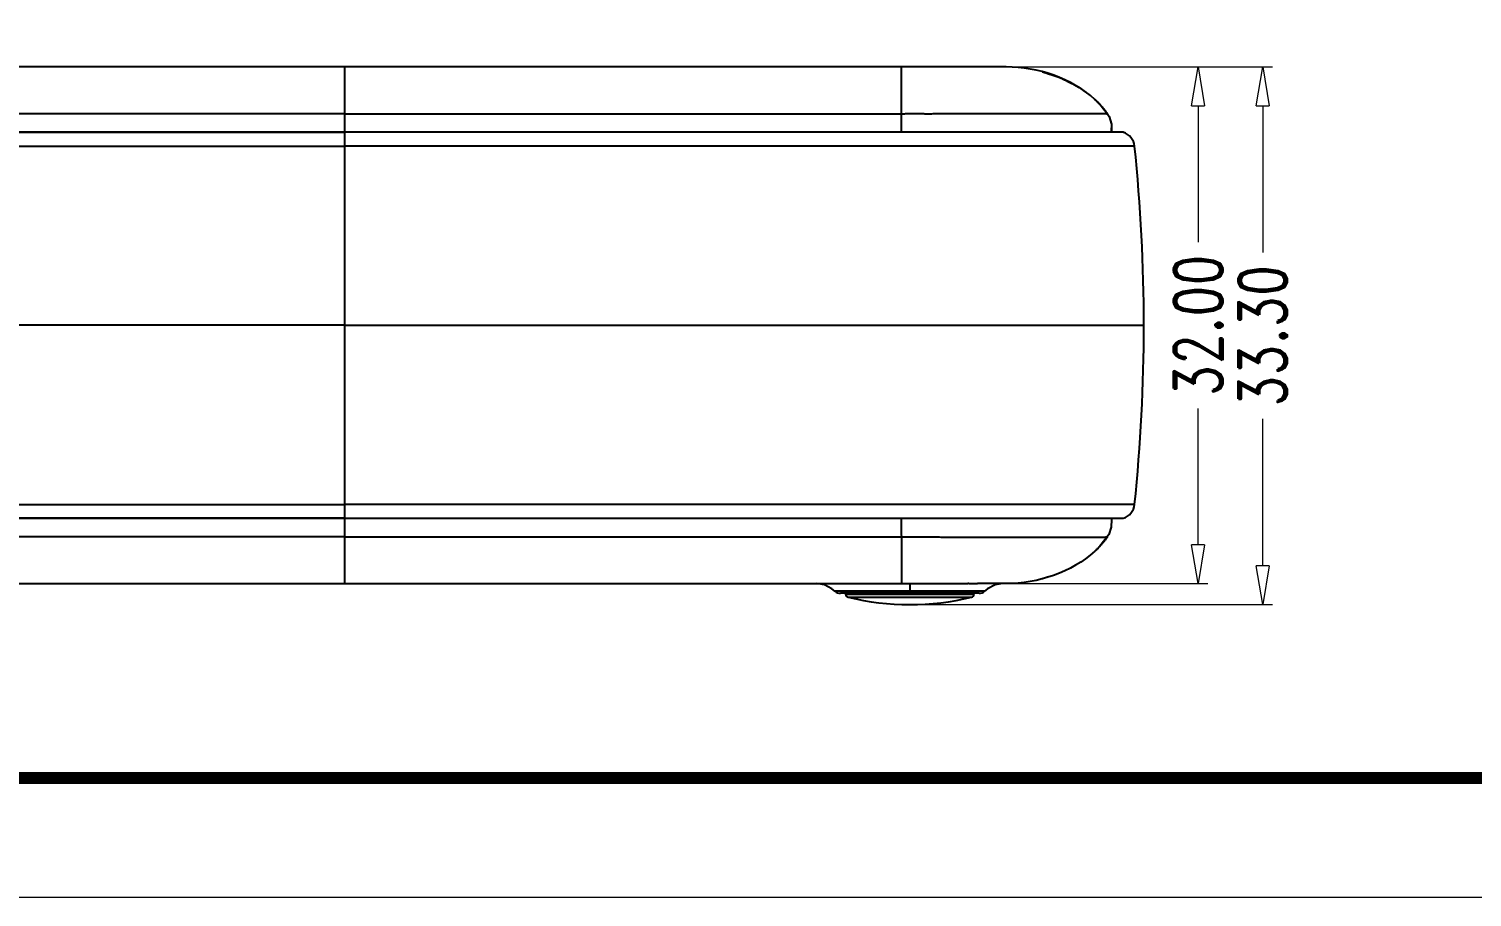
# Model space of a CAD drawing. Header units: millimetres. Extents: x 2741 to 3169, y 1046 to 1343.
# Drawn here: x 2795.3 to 2884.7, y 1045.6 to 1099.3 of the extents above; entities that cross this region are included whole.
import ezdxf

# ---------------------------------------------------------------- set-up
doc = ezdxf.new("R2010")
doc.units = ezdxf.units.MM
doc.layers.add('dim', color=82, linetype='Continuous', lineweight=9)
doc.layers.add('from', color=7, linetype='Continuous', lineweight=13)
doc.styles.add('ROMAND', font='romand.shx', dxfattribs={"width": 0.75, "bigfont": 'gbcbig.shx'})
doc.dimstyles.new('YanXiu', dxfattribs={"dimtxt": 2.5, "dimasz": 2.2, "dimexe": 1, "dimexo": 0, "dimgap": 0.66, "dimtad": 0, "dimzin": 1, "dimdsep": 46, "dimtxsty": 'ROMAND', "dimblk": 'CLOSEDBLANK', "dimcen": 0, "dimclrd": 3, "dimclre": 3, "dimclrt": 7, "dimazin": 0, "dimtfac": 1, "dimtofl": 0, "dimtmove": 0, "dimatfit": 3, "dimldrblk": 'CLOSEDBLANK', "dimfxl": 1, "dimlwd": 5, "dimlwe": 5, "dimarcsym": 0})

# ---------------------------------------------------------------- blocks, each defined once
blk = doc.blocks.new('_ClosedBlank')
at = {"color": 0, "linetype": 'ByBlock', "lineweight": -2}
for p, q in [((-1, 0.167), (0, 0)), ((-1, 0.167), (-1, -0.167)), ((0, 0), (-1, -0.167))]:
    blk.add_line(p, q, dxfattribs=at)
blk = doc.blocks.new('*D65')
at = {"layer": 'Defpoints', "color": 0}
for p in [(2855.88, 1096.985), (2855.88, 1064.985), (2867.759, 1064.985)]:
    blk.add_point(p, dxfattribs=at)
at = {"layer": 'dim', "color": 3, "lineweight": 5}
for p, q in [((2855.88, 1096.985), (2868.359, 1096.985)), ((2867.759, 1094.585), (2867.759, 1086.138)), ((2867.759, 1067.385), (2867.759, 1075.832)), ((2855.88, 1064.985), (2868.359, 1064.985))]:
    blk.add_line(p, q, dxfattribs=at)
at = {"layer": 'dim', "color": 3, "lineweight": 5, "xscale": 2.4, "yscale": 2.4, "zscale": 2.4}
for p, rotation in [((2867.759, 1096.985), 90), ((2867.759, 1064.985), 270)]:
    blk.add_blockref('_ClosedBlank', p, dxfattribs=dict(at, rotation=rotation))
at = {"layer": 'dim', "color": 7, "insert": (2867.759, 1080.985), "char_height": 3, "attachment_point": 5, "rotation": 90, "style": 'ROMAND'}
blk.add_mtext('32.00', dxfattribs=at)
blk = doc.blocks.new('*D66')
at = {"layer": 'Defpoints', "color": 0}
for p in [(2855.88, 1096.985), (2849.9, 1063.685), (2871.759, 1063.685)]:
    blk.add_point(p, dxfattribs=at)
at = {"layer": 'dim', "color": 3, "lineweight": 5}
for p, q in [((2855.88, 1096.985), (2872.359, 1096.985)), ((2871.759, 1094.585), (2871.759, 1085.488)), ((2871.759, 1066.085), (2871.759, 1075.182)), ((2849.9, 1063.685), (2872.359, 1063.685))]:
    blk.add_line(p, q, dxfattribs=at)
at = {"layer": 'dim', "color": 3, "lineweight": 5, "xscale": 2.4, "yscale": 2.4, "zscale": 2.4}
for p, rotation in [((2871.759, 1096.985), 90), ((2871.759, 1063.685), 270)]:
    blk.add_blockref('_ClosedBlank', p, dxfattribs=dict(at, rotation=rotation))
at = {"layer": 'dim', "color": 7, "insert": (2871.759, 1080.335), "char_height": 3, "attachment_point": 5, "rotation": 90, "style": 'ROMAND'}
blk.add_mtext('33.30', dxfattribs=at)

msp = doc.modelspace()

# ---------------------------------------------------------------- linework, layer by layer
at = {"color": 7, "linetype": 'Continuous'}
for p, q in [((2849.38, 1096.985), (2780.42, 1096.985)), ((2814.9, 1096.985), (2814.9, 1064.985)), ((2855.88, 1096.985), (2845.63, 1096.985)), ((2849.38, 1094.092), (2849.38, 1096.985)), ((2858.115, 1096.68), (2858.443, 1096.586)), ((2858.44, 1096.587), (2858.764, 1096.48)), ((2858.757, 1096.482), (2859.075, 1096.365)), ((2859.065, 1096.369), (2859.375, 1096.241)), ((2859.362, 1096.246), (2859.664, 1096.108)), ((2859.649, 1096.115), (2859.937, 1095.97)), ((2859.921, 1095.979), (2860.184, 1095.834)), ((2860.167, 1095.843), (2860.4, 1095.704)), ((2860.383, 1095.714), (2860.577, 1095.59)), ((2861.357, 1094.982), (2861.382, 1094.959)), ((2862.134, 1094.092), (2861.673, 1094.668)), ((2862.133, 1094.095), (2862.242, 1093.908)), ((2862.242, 1093.909), (2862.385, 1093.448)), ((2862.385, 1093.448), (2862.374, 1092.962)), ((2767.604, 1092.939), (2814.9, 1092.939)), ((2814.9, 1092.962), (2862.977, 1092.962)), ((2862.195, 1092.939), (2814.9, 1092.939)), ((2862.603, 1092.939), (2862.195, 1092.939)), ((2862.852, 1092.939), (2862.603, 1092.939)), ((2863.126, 1092.939), (2862.852, 1092.939)), ((2862.975, 1092.962), (2862.98, 1092.962)), ((2862.976, 1092.962), (2862.977, 1092.962)), ((2862.977, 1092.962), (2863.126, 1092.939)), ((2863.126, 1092.939), (2863.124, 1092.939)), ((2863.126, 1092.939), (2863.126, 1092.939)), ((2765.978, 1092.089), (2814.9, 1092.089)), ((2863.822, 1092.089), (2814.9, 1092.089)), ((2814.9, 1080.985), (2765.398, 1080.985)), ((2814.9, 1080.985), (2864.401, 1080.985)), ((2814.9, 1069.031), (2767.733, 1069.031)), ((2781.86, 1069.881), (2814.9, 1069.881)), ((2847.94, 1069.881), (2814.9, 1069.881)), ((2814.9, 1069.031), (2862.066, 1069.031)), ((2849.601, 1069.881), (2847.94, 1069.881)), ((2850.199, 1069.881), (2849.601, 1069.881)), ((2851.864, 1069.881), (2850.199, 1069.881)), ((2863.822, 1069.881), (2851.864, 1069.881)), ((2862.066, 1069.031), (2862.537, 1069.031)), ((2862.537, 1069.031), (2862.924, 1069.031)), ((2862.924, 1069.031), (2863.123, 1069.031)), ((2863.123, 1069.031), (2863.126, 1069.031)), ((2863.124, 1069.031), (2863.126, 1069.031)), ((2814.9, 1069.008), (2766.856, 1069.008)), ((2862.979, 1069.008), (2814.9, 1069.008)), ((2862.908, 1069.008), (2862.886, 1069.008)), ((2862.913, 1069.008), (2862.908, 1069.008)), ((2862.959, 1069.008), (2862.951, 1069.008)), ((2863.031, 1069.011), (2863.004, 1069.009)), ((2849.38, 1067.878), (2849.38, 1064.985)), ((2858.28, 1067.865), (2858.316, 1067.865)), ((2861.673, 1067.302), (2861.572, 1067.196)), ((2862.134, 1067.878), (2861.673, 1067.302)), ((2776.297, 1064.985), (2849.38, 1064.985)), ((2844.151, 1064.985), (2853.502, 1064.985)), ((2849.9, 1064.985), (2849.9, 1064.385)), ((2853.557, 1064.985), (2853.496, 1064.985)), ((2853.557, 1064.985), (2854.097, 1064.985)), ((2855.88, 1064.985), (2854.095, 1064.985)), ((2855.65, 1064.985), (2855.18, 1064.911)), ((2854.533, 1064.518), (2845.267, 1064.518)), ((2854.193, 1064.385), (2845.607, 1064.385)), ((2845.928, 1064.385), (2845.928, 1064.338)), ((2845.928, 1064.385), (2845.928, 1064.338)), ((2845.928, 1064.338), (2853.871, 1064.338)), ((2846.081, 1064.148), (2853.719, 1064.148)), ((2853.872, 1064.385), (2853.871, 1064.338)), ((2853.872, 1064.385), (2853.871, 1064.338))]:
    msp.add_line(p, q, dxfattribs=at)
for points in [[(2860.577, 1095.59), (2860.691, 1095.512), (2860.754, 1095.468), (2860.789, 1095.443), (2860.824, 1095.418)], [(2861.382, 1094.959), (2861.403, 1094.939), (2861.425, 1094.918), (2861.449, 1094.895), (2861.474, 1094.871), (2861.5, 1094.846), (2861.526, 1094.82), (2861.553, 1094.793), (2861.581, 1094.765), (2861.609, 1094.736), (2861.637, 1094.707), (2861.666, 1094.676), (2861.694, 1094.645), (2861.723, 1094.614), (2861.752, 1094.581), (2861.781, 1094.549), (2861.809, 1094.516), (2861.838, 1094.482)], [(2861.838, 1094.482), (2861.866, 1094.448), (2861.894, 1094.414), (2861.922, 1094.38), (2861.949, 1094.345), (2861.976, 1094.311), (2862.002, 1094.276), (2862.028, 1094.242)], [(2862.028, 1094.242), (2862.053, 1094.208), (2862.078, 1094.174), (2862.102, 1094.14), (2862.125, 1094.107), (2862.133, 1094.095)], [(2862.399, 1093.187), (2862.4, 1093.212), (2862.4, 1093.209), (2862.398, 1093.16), (2862.389, 1093.046), (2862.376, 1092.962)], [(2766.869, 1092.962), (2766.873, 1092.962), (2814.9, 1092.962)], [(2863.126, 1069.031), (2863.101, 1069.023), (2863.063, 1069.015), (2863.028, 1069.011), (2862.998, 1069.008), (2862.987, 1069.008)], [(2863.097, 1069.023), (2863.094, 1069.022), (2863.062, 1069.015)], [(2862.378, 1069.008), (2862.386, 1068.96), (2862.381, 1068.491), (2862.229, 1068.035), (2862.133, 1067.875)], [(2862.386, 1068.941), (2862.391, 1068.907), (2862.399, 1068.801), (2862.4, 1068.766)], [(2862.984, 1069.008), (2862.982, 1069.008), (2862.979, 1069.008)], [(2863.004, 1069.009), (2862.988, 1069.008), (2862.984, 1069.008)], [(2862.048, 1067.756), (2862.022, 1067.72), (2861.995, 1067.684), (2861.968, 1067.649), (2861.941, 1067.615), (2861.914, 1067.581), (2861.887, 1067.547), (2861.86, 1067.515), (2861.833, 1067.483), (2861.806, 1067.451), (2861.779, 1067.42), (2861.753, 1067.389), (2861.726, 1067.359), (2861.699, 1067.33), (2861.672, 1067.301), (2861.646, 1067.273), (2861.619, 1067.245), (2861.593, 1067.217), (2861.567, 1067.191), (2861.541, 1067.165), (2861.515, 1067.139), (2861.49, 1067.114), (2861.465, 1067.09), (2861.441, 1067.066), (2861.417, 1067.044), (2861.396, 1067.024)], [(2862.133, 1067.875), (2862.128, 1067.868), (2862.101, 1067.83), (2862.075, 1067.792), (2862.048, 1067.756)], [(2861.396, 1067.024), (2861.376, 1067.006), (2861.358, 1066.989)], [(2845.267, 1064.518), (2845.083, 1064.67), (2844.619, 1064.911), (2844.15, 1064.985)], [(2855.18, 1064.911), (2854.717, 1064.67), (2854.532, 1064.518)], [(2858.467, 1065.392), (2858.439, 1065.383), (2858.115, 1065.29)]]:
    msp.add_lwpolyline(points, dxfattribs=at)
for centre, radius, start, end in [((2857.625, 1090.909), 5.524, 42.8824, 47.44636), ((3310.035, 1092.426), 460.659, 179.79283, 179.93332), ((2862.827, 1091.985), 1, 5.97484, 72.59695), ((2757.725, 1080.985), 106.676, 354.02516, 5.97484), ((2862.827, 1069.985), 1, 287.39878, 354.02516), ((3310.035, 1069.544), 460.659, 180.06668, 180.20717), ((2857.566, 1071.124), 5.611, 312.53685, 315.56832), ((2845.607, 1064.885), 0.5, 227.25069, 270), ((2846.128, 1064.342), 0.2, 181, 256.18294), ((2849.9, 1079.676), 15.991, 256.18294, 283.81706), ((2853.671, 1064.342), 0.2, 283.81706, 359), ((2854.193, 1064.885), 0.5, 270, 312.74931)]:
    msp.add_arc(centre, radius, start, end, dxfattribs=at)
for points, start_tangent, end_tangent in [([(2861.361, 1094.978), (2855.88, 1096.985)], (-0.736243, 0.676717), (-1, 0)), ([(2814.9, 1094.092), (2811.934, 1094.092), (2809.158, 1094.092), (2806.56, 1094.091), (2804.127, 1094.091), (2801.848, 1094.091), (2799.713, 1094.091), (2797.712, 1094.092), (2795.84, 1094.092), (2794.093, 1094.092), (2792.46, 1094.092), (2790.931, 1094.092), (2789.508, 1094.092), (2788.22, 1094.091), (2787.081, 1094.091), (2786.078, 1094.091), (2785.191, 1094.091), (2784.402, 1094.092), (2783.698, 1094.092), (2783.07, 1094.092), (2782.506, 1094.092), (2782, 1094.091), (2781.544, 1094.09), (2781.133, 1094.091), (2780.76, 1094.091), (2780.42, 1094.092)], (-1, 0), (-1, 0.000854)), ([(2814.9, 1094.092), (2817.865, 1094.092), (2820.641, 1094.092), (2823.24, 1094.091), (2825.673, 1094.091), (2827.951, 1094.091), (2830.087, 1094.091), (2832.088, 1094.092), (2833.959, 1094.092), (2835.707, 1094.092), (2837.34, 1094.092), (2838.869, 1094.092), (2840.291, 1094.092), (2841.58, 1094.091), (2842.719, 1094.091), (2843.721, 1094.091), (2844.609, 1094.091), (2845.398, 1094.092), (2846.101, 1094.092), (2846.73, 1094.092), (2847.293, 1094.092), (2847.8, 1094.091), (2848.255, 1094.09), (2848.666, 1094.091), (2849.039, 1094.091), (2849.38, 1094.092)], (1, 0), (1, 0.000854)), ([(2849.38, 1094.092), (2849.506, 1094.092), (2849.635, 1094.093), (2849.764, 1094.094), (2849.894, 1094.095), (2850.023, 1094.096), (2850.15, 1094.096), (2850.275, 1094.097), (2850.4, 1094.096), (2850.527, 1094.095), (2850.652, 1094.094), (2850.778, 1094.093), (2850.902, 1094.092), (2851.026, 1094.091), (2851.149, 1094.091), (2851.276, 1094.092), (2851.411, 1094.094), (2851.56, 1094.095), (2851.728, 1094.097), (2851.918, 1094.099), (2852.129, 1094.1), (2852.361, 1094.101), (2852.612, 1094.101), (2852.878, 1094.101), (2853.158, 1094.101), (2853.453, 1094.101), (2853.765, 1094.102), (2854.099, 1094.102), (2854.456, 1094.103), (2854.841, 1094.104), (2855.256, 1094.104), (2855.703, 1094.105), (2856.185, 1094.105), (2856.702, 1094.104), (2857.241, 1094.104), (2857.782, 1094.105), (2858.316, 1094.105), (2858.836, 1094.105), (2859.336, 1094.105), (2859.81, 1094.104), (2860.243, 1094.104), (2860.597, 1094.105), (2860.882, 1094.104), (2861.115, 1094.104), (2861.307, 1094.103), (2861.465, 1094.102), (2861.595, 1094.102), (2861.7, 1094.101), (2861.785, 1094.101), (2861.855, 1094.101), (2861.914, 1094.101), (2861.965, 1094.101), (2862.01, 1094.099), (2862.047, 1094.096), (2862.077, 1094.093), (2862.1, 1094.091), (2862.116, 1094.093), (2862.133, 1094.092)], (1, 0.000878), (0.975854, -0.218425)), ([(2814.9, 1067.878), (2811.934, 1067.878), (2809.158, 1067.879), (2806.56, 1067.879), (2804.127, 1067.879), (2801.848, 1067.879), (2799.713, 1067.879), (2797.712, 1067.878), (2795.84, 1067.878), (2794.093, 1067.878), (2792.46, 1067.878), (2790.931, 1067.878), (2789.508, 1067.878), (2788.22, 1067.879), (2787.081, 1067.879), (2786.078, 1067.879), (2785.191, 1067.879), (2784.402, 1067.878), (2783.698, 1067.878), (2783.07, 1067.878), (2782.506, 1067.878), (2782, 1067.879), (2781.544, 1067.88), (2781.133, 1067.879), (2780.76, 1067.879), (2780.42, 1067.878)], (-1, 0), (-1, -0.000854)), ([(2814.9, 1067.878), (2817.865, 1067.878), (2820.641, 1067.879), (2823.24, 1067.879), (2825.673, 1067.879), (2827.951, 1067.879), (2830.087, 1067.879), (2832.088, 1067.878), (2833.959, 1067.878), (2835.707, 1067.878), (2837.34, 1067.878), (2838.869, 1067.878), (2840.291, 1067.878), (2841.58, 1067.879), (2842.719, 1067.879), (2843.721, 1067.879), (2844.609, 1067.879), (2845.398, 1067.878), (2846.101, 1067.878), (2846.73, 1067.878), (2847.293, 1067.878), (2847.8, 1067.879), (2848.255, 1067.88), (2848.666, 1067.879), (2849.039, 1067.879), (2849.38, 1067.878)], (1, 0), (1, -0.000854)), ([(2849.38, 1067.878), (2849.506, 1067.878), (2849.635, 1067.877), (2849.764, 1067.876), (2849.894, 1067.875), (2850.023, 1067.874), (2850.15, 1067.874), (2850.275, 1067.873), (2850.4, 1067.874), (2850.527, 1067.875), (2850.652, 1067.876), (2850.778, 1067.877), (2850.902, 1067.878), (2851.026, 1067.879), (2851.149, 1067.879), (2851.276, 1067.878), (2851.411, 1067.877), (2851.56, 1067.875), (2851.728, 1067.873), (2851.918, 1067.871), (2852.129, 1067.87), (2852.361, 1067.869), (2852.612, 1067.869), (2852.878, 1067.869), (2853.158, 1067.869), (2853.453, 1067.869), (2853.765, 1067.868), (2854.099, 1067.868), (2854.456, 1067.867), (2854.841, 1067.866), (2855.256, 1067.866), (2855.703, 1067.865), (2856.185, 1067.865), (2856.702, 1067.866), (2857.241, 1067.866), (2857.782, 1067.866), (2858.28, 1067.865)], (1, -0.000878), (1, -0.000292)), ([(2858.316, 1067.865), (2858.836, 1067.865), (2859.336, 1067.865), (2859.81, 1067.866), (2860.243, 1067.866), (2860.597, 1067.865), (2860.882, 1067.866), (2861.115, 1067.866), (2861.307, 1067.867), (2861.465, 1067.868), (2861.595, 1067.868), (2861.7, 1067.869), (2861.785, 1067.869), (2861.855, 1067.869), (2861.914, 1067.869), (2861.965, 1067.87), (2862.01, 1067.871), (2862.047, 1067.874), (2862.077, 1067.877), (2862.1, 1067.879), (2862.116, 1067.877), (2862.133, 1067.878)], (1, -0.00027), (0.975854, 0.218425)), ([(2861.359, 1066.99), (2855.88, 1064.985)], (-0.736663, -0.67626), (-1, 0))]:
    msp.add_spline(points, degree=3, dxfattribs=dict(at, start_tangent=start_tangent, end_tangent=end_tangent))
at = {"layer": 'from'}
msp.add_lwpolyline([(2741.339, 1045.566), (3169.379, 1045.566), (3169.379, 1343.015), (2741.339, 1343.015)], close=True, dxfattribs=at)
at = {"layer": 'from', "const_width": 0.738}
msp.add_lwpolyline([(2748.716, 1052.942), (2748.716, 1335.638), (3162.003, 1335.638), (3162.003, 1052.942), (2748.716, 1052.942)], dxfattribs=at)

# ---------------------------------------------------------------- dimensions: what is measured, and where the dimension line sits
at = {"layer": 'dim'}
for base, p2, picture, middle in [((2871.759, 1063.685), (2849.9, 1063.685), '*D66', (2871.759, 1080.335)), ((2867.759, 1064.985), (2855.88, 1064.985), '*D65', (2867.759, 1080.985))]:
    dim = msp.add_linear_dim(base=base, p1=(2855.88, 1096.985), p2=p2, angle=90, dimstyle='YanXiu', override={"dimtxt": 3, "dimasz": 2.4, "dimexe": 0.5997, "dimgap": 0.5997}, dxfattribs=at)
    dim.commit()
    dim.dimension.update_dxf_attribs({"geometry": picture, "text_midpoint": middle})

doc.saveas('drawing.dxf')
